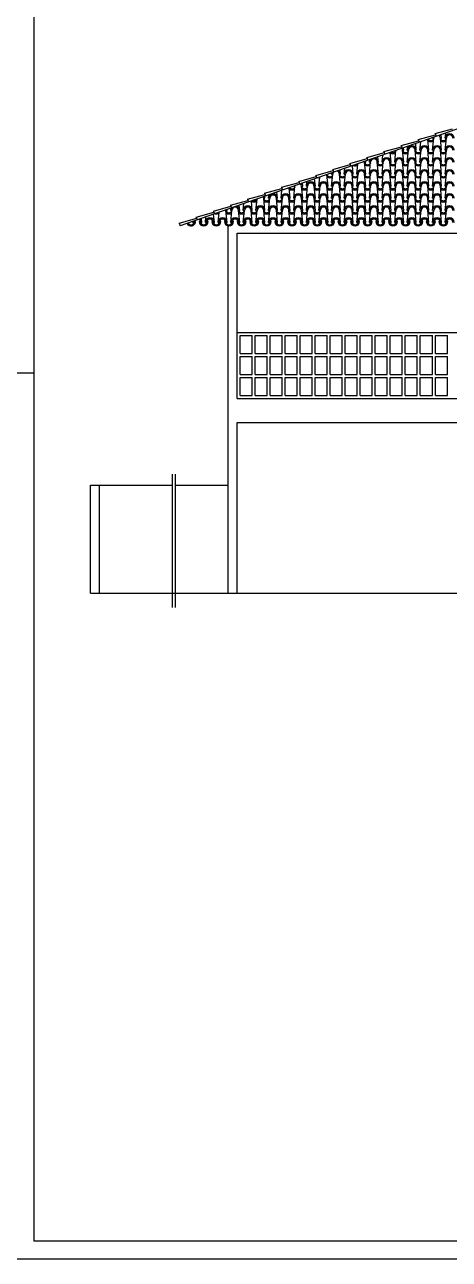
# Model space of a CAD drawing. Extents: x 3.3 to 78.4, y -0.4 to 40.7.
# Drawn here: x 37.87 to 44.94, y -0.35 to 20.19 of the extents above; entities that cross this region are included whole.
import ezdxf

# ---------------------------------------------------------------- set-up
doc = ezdxf.new("R2010")
doc.units = 0
doc.header["$MEASUREMENT"] = 0
for name, color, linetype in [('1', 1, 'CONTINUOUS'), ('2', 2, 'CONTINUOUS'), ('3', 3, 'CONTINUOUS'), ('ALVENARIA', 7, 'CONTINUOUS'), ('COTAS', 1, 'CONTINUOUS'), ('ESQUADRIAS', 2, 'CONTINUOUS')]:
    doc.layers.add(name, color=color, linetype=linetype)

msp = doc.modelspace()

# ---------------------------------------------------------------- linework, layer by layer
at = {"layer": '1'}
for p, q in [((46.9799, 19.1174), (40.4586, 16.8392)), ((44.4179, 18.2747), (44.7082, 18.3556)), ((44.7018, 18.3739), (44.9922, 18.4548)), ((44.7018, 18.3739), (44.7181, 18.3273)), ((43.8499, 18.0763), (44.1403, 18.1572)), ((43.8499, 18.0763), (43.8662, 18.0297)), ((44.1339, 18.1755), (44.4242, 18.2564)), ((44.1339, 18.1755), (44.1502, 18.1289)), ((44.4179, 18.2747), (44.4341, 18.2281)), ((43.282, 17.8779), (43.5723, 17.9588)), ((43.282, 17.8779), (43.2983, 17.8313)), ((43.566, 17.9771), (43.8563, 18.058)), ((43.566, 17.9771), (43.5822, 17.9305)), ((42.7141, 17.6795), (43.0044, 17.7604)), ((42.7141, 17.6795), (42.7303, 17.6329)), ((42.998, 17.7787), (43.2884, 17.8596)), ((42.998, 17.7787), (43.0143, 17.7321)), ((41.8622, 17.3819), (42.1525, 17.4628)), ((42.1461, 17.4811), (42.4365, 17.562)), ((42.1461, 17.4811), (42.1624, 17.4345)), ((42.4301, 17.5803), (42.7205, 17.6612)), ((42.4301, 17.5803), (42.4464, 17.5337)), ((41.2943, 17.1834), (41.5846, 17.2644)), ((41.5782, 17.2826), (41.8686, 17.3636)), ((41.5782, 17.2826), (41.5945, 17.2361)), ((41.8622, 17.3819), (41.8785, 17.3353)), ((40.7263, 16.985), (41.0167, 17.066)), ((41.0103, 17.0842), (41.3006, 17.1652)), ((41.0103, 17.0842), (41.0266, 17.0377)), ((41.2943, 17.1834), (41.3105, 17.1369)), ((40.4424, 16.8858), (40.7327, 16.9668)), ((40.4424, 16.8858), (40.4586, 16.8392)), ((40.7263, 16.985), (40.7426, 16.9385)), ((41.4549, 15.0174), (41.6549, 15.0174)), ((41.4549, 14.7174), (41.4549, 15.0174)), ((41.6549, 14.7174), (41.6549, 15.0174)), ((41.7049, 15.0174), (41.9049, 15.0174)), ((41.7049, 14.7174), (41.7049, 15.0174)), ((41.9049, 14.7174), (41.9049, 15.0174)), ((41.9549, 15.0174), (42.1549, 15.0174)), ((41.9549, 14.7174), (41.9549, 15.0174)), ((42.1549, 14.7174), (42.1549, 15.0174)), ((42.2049, 15.0174), (42.4049, 15.0174)), ((42.2049, 14.7174), (42.2049, 15.0174)), ((42.4049, 14.7174), (42.4049, 15.0174)), ((42.4549, 15.0174), (42.6549, 15.0174)), ((42.4549, 14.7174), (42.4549, 15.0174)), ((42.6549, 14.7174), (42.6549, 15.0174)), ((42.7049, 15.0174), (42.9049, 15.0174)), ((42.7049, 14.7174), (42.7049, 15.0174)), ((42.9049, 14.7174), (42.9049, 15.0174)), ((42.9549, 15.0174), (43.1549, 15.0174)), ((42.9549, 14.7174), (42.9549, 15.0174)), ((43.1549, 14.7174), (43.1549, 15.0174)), ((43.2049, 15.0174), (43.4049, 15.0174)), ((43.2049, 14.7174), (43.2049, 15.0174)), ((43.4049, 14.7174), (43.4049, 15.0174)), ((43.4549, 15.0174), (43.6549, 15.0174)), ((43.4549, 14.7174), (43.4549, 15.0174)), ((43.6549, 14.7174), (43.6549, 15.0174)), ((43.7049, 15.0174), (43.9049, 15.0174)), ((43.7049, 14.7174), (43.7049, 15.0174)), ((43.9049, 14.7174), (43.9049, 15.0174)), ((43.9549, 15.0174), (44.1549, 15.0174)), ((43.9549, 14.7174), (43.9549, 15.0174)), ((44.1549, 14.7174), (44.1549, 15.0174)), ((44.2049, 15.0174), (44.4049, 15.0174)), ((44.2049, 14.7174), (44.2049, 15.0174)), ((44.4049, 14.7174), (44.4049, 15.0174)), ((44.4549, 15.0174), (44.6549, 15.0174)), ((44.4549, 14.7174), (44.4549, 15.0174)), ((44.6549, 14.7174), (44.6549, 15.0174)), ((44.7049, 15.0174), (44.9049, 15.0174)), ((44.7049, 14.7174), (44.7049, 15.0174)), ((44.9049, 14.7174), (44.9049, 15.0174)), ((41.4549, 14.7174), (41.6549, 14.7174)), ((41.4549, 14.6674), (41.6549, 14.6674)), ((41.4549, 14.3674), (41.4549, 14.6674)), ((41.6549, 14.3674), (41.6549, 14.6674)), ((41.7049, 14.7174), (41.9049, 14.7174)), ((41.7049, 14.6674), (41.9049, 14.6674)), ((41.7049, 14.3674), (41.7049, 14.6674)), ((41.9049, 14.3674), (41.9049, 14.6674)), ((41.9549, 14.7174), (42.1549, 14.7174)), ((41.9549, 14.6674), (42.1549, 14.6674)), ((41.9549, 14.3674), (41.9549, 14.6674)), ((42.1549, 14.3674), (42.1549, 14.6674)), ((42.2049, 14.7174), (42.4049, 14.7174)), ((42.2049, 14.6674), (42.4049, 14.6674)), ((42.2049, 14.3674), (42.2049, 14.6674)), ((42.4049, 14.3674), (42.4049, 14.6674)), ((42.4549, 14.7174), (42.6549, 14.7174)), ((42.4549, 14.6674), (42.6549, 14.6674)), ((42.4549, 14.3674), (42.4549, 14.6674)), ((42.6549, 14.3674), (42.6549, 14.6674)), ((42.7049, 14.7174), (42.9049, 14.7174)), ((42.7049, 14.6674), (42.9049, 14.6674)), ((42.7049, 14.3674), (42.7049, 14.6674)), ((42.9049, 14.3674), (42.9049, 14.6674)), ((42.9549, 14.7174), (43.1549, 14.7174)), ((42.9549, 14.6674), (43.1549, 14.6674)), ((42.9549, 14.3674), (42.9549, 14.6674)), ((43.1549, 14.3674), (43.1549, 14.6674)), ((43.2049, 14.7174), (43.4049, 14.7174)), ((43.2049, 14.6674), (43.4049, 14.6674)), ((43.2049, 14.3674), (43.2049, 14.6674)), ((43.4049, 14.3674), (43.4049, 14.6674)), ((43.4549, 14.7174), (43.6549, 14.7174)), ((43.4549, 14.6674), (43.6549, 14.6674)), ((43.4549, 14.3674), (43.4549, 14.6674)), ((43.6549, 14.3674), (43.6549, 14.6674)), ((43.7049, 14.7174), (43.9049, 14.7174)), ((43.7049, 14.6674), (43.9049, 14.6674)), ((43.7049, 14.3674), (43.7049, 14.6674)), ((43.9049, 14.3674), (43.9049, 14.6674)), ((43.9549, 14.7174), (44.1549, 14.7174)), ((43.9549, 14.6674), (44.1549, 14.6674)), ((43.9549, 14.3674), (43.9549, 14.6674)), ((44.1549, 14.3674), (44.1549, 14.6674)), ((44.2049, 14.7174), (44.4049, 14.7174)), ((44.2049, 14.6674), (44.4049, 14.6674)), ((44.2049, 14.3674), (44.2049, 14.6674)), ((44.4049, 14.3674), (44.4049, 14.6674)), ((44.4549, 14.7174), (44.6549, 14.7174)), ((44.4549, 14.6674), (44.6549, 14.6674)), ((44.4549, 14.3674), (44.4549, 14.6674)), ((44.6549, 14.3674), (44.6549, 14.6674)), ((44.7049, 14.7174), (44.9049, 14.7174)), ((44.7049, 14.6674), (44.9049, 14.6674)), ((44.7049, 14.3674), (44.7049, 14.6674)), ((41.4549, 14.3674), (41.6549, 14.3674)), ((41.4549, 14.0174), (41.4549, 14.3174)), ((41.4549, 14.3174), (41.6549, 14.3174)), ((41.6549, 14.0174), (41.6549, 14.3174)), ((41.7049, 14.3674), (41.9049, 14.3674)), ((41.7049, 14.0174), (41.7049, 14.3174)), ((41.7049, 14.3174), (41.9049, 14.3174)), ((41.9049, 14.0174), (41.9049, 14.3174)), ((41.9549, 14.3674), (42.1549, 14.3674)), ((41.9549, 14.0174), (41.9549, 14.3174)), ((41.9549, 14.3174), (42.1549, 14.3174)), ((42.1549, 14.0174), (42.1549, 14.3174)), ((42.2049, 14.3674), (42.4049, 14.3674)), ((42.2049, 14.0174), (42.2049, 14.3174)), ((42.2049, 14.3174), (42.4049, 14.3174)), ((42.4049, 14.0174), (42.4049, 14.3174)), ((42.4549, 14.3674), (42.6549, 14.3674)), ((42.4549, 14.0174), (42.4549, 14.3174)), ((42.4549, 14.3174), (42.6549, 14.3174)), ((42.6549, 14.0174), (42.6549, 14.3174)), ((42.7049, 14.3674), (42.9049, 14.3674)), ((42.7049, 14.0174), (42.7049, 14.3174)), ((42.7049, 14.3174), (42.9049, 14.3174)), ((42.9049, 14.0174), (42.9049, 14.3174)), ((42.9549, 14.3674), (43.1549, 14.3674)), ((42.9549, 14.0174), (42.9549, 14.3174)), ((42.9549, 14.3174), (43.1549, 14.3174)), ((43.1549, 14.0174), (43.1549, 14.3174)), ((43.2049, 14.3674), (43.4049, 14.3674)), ((43.2049, 14.0174), (43.2049, 14.3174)), ((43.2049, 14.3174), (43.4049, 14.3174)), ((43.4049, 14.0174), (43.4049, 14.3174)), ((43.4549, 14.3674), (43.6549, 14.3674)), ((43.4549, 14.0174), (43.4549, 14.3174)), ((43.4549, 14.3174), (43.6549, 14.3174)), ((43.6549, 14.0174), (43.6549, 14.3174)), ((43.7049, 14.3674), (43.9049, 14.3674)), ((43.7049, 14.0174), (43.7049, 14.3174)), ((43.7049, 14.3174), (43.9049, 14.3174)), ((43.9049, 14.0174), (43.9049, 14.3174)), ((43.9549, 14.3674), (44.1549, 14.3674)), ((43.9549, 14.0174), (43.9549, 14.3174)), ((43.9549, 14.3174), (44.1549, 14.3174)), ((44.1549, 14.0174), (44.1549, 14.3174)), ((44.2049, 14.3674), (44.4049, 14.3674)), ((44.2049, 14.0174), (44.2049, 14.3174)), ((44.2049, 14.3174), (44.4049, 14.3174)), ((44.4049, 14.0174), (44.4049, 14.3174)), ((44.4549, 14.3674), (44.6549, 14.3674)), ((44.4549, 14.0174), (44.4549, 14.3174)), ((44.4549, 14.3174), (44.6549, 14.3174)), ((44.6549, 14.0174), (44.6549, 14.3174)), ((44.7049, 14.3674), (44.9049, 14.3674)), ((44.7049, 14.0174), (44.7049, 14.3174)), ((44.7049, 14.3174), (44.9049, 14.3174)), ((41.4549, 14.0174), (41.6549, 14.0174)), ((41.7049, 14.0174), (41.9049, 14.0174)), ((41.9549, 14.0174), (42.1549, 14.0174)), ((42.2049, 14.0174), (42.4049, 14.0174)), ((42.4549, 14.0174), (42.6549, 14.0174)), ((42.7049, 14.0174), (42.9049, 14.0174)), ((42.9549, 14.0174), (43.1549, 14.0174)), ((43.2049, 14.0174), (43.4049, 14.0174)), ((43.4549, 14.0174), (43.6549, 14.0174)), ((43.7049, 14.0174), (43.9049, 14.0174)), ((43.9549, 14.0174), (44.1549, 14.0174)), ((44.2049, 14.0174), (44.4049, 14.0174)), ((44.4549, 14.0174), (44.6549, 14.0174)), ((44.7049, 14.0174), (44.9049, 14.0174)), ((40.3238, 12.7089), (40.3238, 10.4918)), ((40.3738, 12.7089), (40.3738, 10.4918)), ((39.1134, 12.5274), (40.3238, 12.5274)), ((40.3738, 12.5274), (41.2549, 12.5274))]:
    msp.add_line(p, q, dxfattribs=at)
at = {"layer": '2', "linetype": 'Continuous'}
for p, q in [((44.5984, 18.098), (44.5803, 18.2791)), ((44.6584, 18.298), (44.6593, 18.3067)), ((44.6584, 18.298), (44.6784, 18.298)), ((44.6584, 18.098), (44.6784, 18.298)), ((44.7884, 18.298), (44.8084, 18.298)), ((44.8084, 18.098), (44.7884, 18.298)), ((44.8084, 18.298), (44.8026, 18.3568)), ((44.8684, 18.298), (44.8769, 18.3827)), ((44.8684, 18.298), (44.8884, 18.298)), ((44.8684, 18.098), (44.8884, 18.298)), ((44.0284, 17.898), (44.0479, 18.0932)), ((44.1584, 18.098), (44.1784, 18.098)), ((44.1784, 17.898), (44.1584, 18.098)), ((44.1784, 18.098), (44.1745, 18.1374)), ((44.2384, 18.098), (44.2448, 18.1619)), ((44.2384, 18.098), (44.2584, 18.098)), ((44.2384, 17.898), (44.2584, 18.098)), ((44.3684, 18.098), (44.3884, 18.098)), ((44.3884, 17.898), (44.3684, 18.098)), ((44.3884, 18.098), (44.3774, 18.2083)), ((44.4484, 18.098), (44.4624, 18.238)), ((44.4484, 18.098), (44.4684, 18.098)), ((44.4484, 17.898), (44.4684, 18.098)), ((44.5784, 18.098), (44.5984, 18.098)), ((44.5984, 17.898), (44.5784, 18.098)), ((44.6584, 18.098), (44.6784, 18.098)), ((44.6584, 17.898), (44.6784, 18.098)), ((44.7884, 18.098), (44.8084, 18.098)), ((44.8084, 17.898), (44.7884, 18.098)), ((44.8684, 18.098), (44.8884, 18.098)), ((44.8684, 17.898), (44.8884, 18.098)), ((43.3984, 17.698), (43.4159, 17.8723)), ((43.5484, 17.698), (43.5284, 17.898)), ((43.5284, 17.898), (43.5484, 17.898)), ((43.5484, 17.898), (43.5464, 17.918)), ((43.6084, 17.898), (43.6127, 17.9411)), ((43.6084, 17.698), (43.6284, 17.898)), ((43.6084, 17.898), (43.6284, 17.898)), ((43.7584, 17.698), (43.7384, 17.898)), ((43.7384, 17.898), (43.7584, 17.898)), ((43.7584, 17.898), (43.7493, 17.9888)), ((43.8184, 17.898), (43.8303, 18.0171)), ((43.8184, 17.698), (43.8384, 17.898)), ((43.8184, 17.898), (43.8384, 17.898)), ((43.9684, 17.698), (43.9484, 17.898)), ((43.9484, 17.898), (43.9684, 17.898)), ((43.9684, 17.898), (43.9523, 18.0597)), ((44.0284, 17.698), (44.0484, 17.898)), ((44.0284, 17.898), (44.0484, 17.898)), ((44.1784, 17.698), (44.1584, 17.898)), ((44.1584, 17.898), (44.1784, 17.898)), ((44.2384, 17.698), (44.2584, 17.898)), ((44.2384, 17.898), (44.2584, 17.898)), ((44.3884, 17.698), (44.3684, 17.898)), ((44.3684, 17.898), (44.3884, 17.898)), ((44.4484, 17.698), (44.4684, 17.898)), ((44.4484, 17.898), (44.4684, 17.898)), ((44.5984, 17.698), (44.5784, 17.898)), ((44.5784, 17.898), (44.5984, 17.898)), ((44.6584, 17.698), (44.6784, 17.898)), ((44.6584, 17.898), (44.6784, 17.898)), ((44.8084, 17.698), (44.7884, 17.898)), ((44.7884, 17.898), (44.8084, 17.898)), ((44.8684, 17.698), (44.8884, 17.898)), ((44.8684, 17.898), (44.8884, 17.898)), ((42.9184, 17.498), (42.8991, 17.6918)), ((42.9784, 17.698), (42.9807, 17.7203)), ((42.9784, 17.498), (42.9984, 17.698)), ((42.9784, 17.698), (42.9984, 17.698)), ((43.1284, 17.498), (43.1084, 17.698)), ((43.1084, 17.698), (43.1284, 17.698)), ((43.1284, 17.698), (43.1213, 17.7694)), ((43.1884, 17.698), (43.1983, 17.7963)), ((43.1884, 17.498), (43.2084, 17.698)), ((43.1884, 17.698), (43.2084, 17.698)), ((43.3384, 17.498), (43.3184, 17.698)), ((43.3184, 17.698), (43.3384, 17.698)), ((43.3384, 17.698), (43.3242, 17.8403)), ((43.3984, 17.498), (43.4184, 17.698)), ((43.3984, 17.698), (43.4184, 17.698)), ((43.5484, 17.498), (43.5284, 17.698)), ((43.5284, 17.698), (43.5484, 17.698)), ((43.6084, 17.498), (43.6284, 17.698)), ((43.6084, 17.698), (43.6284, 17.698)), ((43.7584, 17.498), (43.7384, 17.698)), ((43.7384, 17.698), (43.7584, 17.698)), ((43.8184, 17.498), (43.8384, 17.698)), ((43.8184, 17.698), (43.8384, 17.698)), ((43.9684, 17.498), (43.9484, 17.698)), ((43.9484, 17.698), (43.9684, 17.698)), ((44.0284, 17.498), (44.0484, 17.698)), ((44.0284, 17.698), (44.0484, 17.698)), ((44.1784, 17.498), (44.1584, 17.698)), ((44.1584, 17.698), (44.1784, 17.698)), ((44.2384, 17.498), (44.2584, 17.698)), ((44.2384, 17.698), (44.2584, 17.698)), ((44.3884, 17.498), (44.3684, 17.698)), ((44.3684, 17.698), (44.3884, 17.698)), ((44.4484, 17.498), (44.4684, 17.698)), ((44.4484, 17.698), (44.4684, 17.698)), ((44.5984, 17.498), (44.5784, 17.698)), ((44.5784, 17.698), (44.5984, 17.698)), ((44.6584, 17.498), (44.6784, 17.698)), ((44.6584, 17.698), (44.6784, 17.698)), ((44.8084, 17.498), (44.7884, 17.698)), ((44.7884, 17.698), (44.8084, 17.698)), ((44.8684, 17.498), (44.8884, 17.698)), ((44.8684, 17.698), (44.8884, 17.698)), ((42.2884, 17.298), (42.271, 17.4724)), ((42.3484, 17.498), (42.3486, 17.4995)), ((42.3484, 17.498), (42.3684, 17.498)), ((42.3484, 17.298), (42.3684, 17.498)), ((42.4784, 17.498), (42.4984, 17.498)), ((42.4984, 17.298), (42.4784, 17.498)), ((42.4984, 17.498), (42.4932, 17.55)), ((42.5584, 17.498), (42.5662, 17.5755)), ((42.5584, 17.498), (42.5784, 17.498)), ((42.5584, 17.298), (42.5784, 17.498)), ((42.6884, 17.498), (42.7084, 17.498)), ((42.7084, 17.298), (42.6884, 17.498)), ((42.7084, 17.498), (42.6961, 17.6209)), ((42.7684, 17.498), (42.7838, 17.6515)), ((42.7684, 17.498), (42.7884, 17.498)), ((42.7684, 17.298), (42.7884, 17.498)), ((42.8984, 17.498), (42.9184, 17.498)), ((42.9184, 17.298), (42.8984, 17.498)), ((42.9784, 17.298), (42.9984, 17.498)), ((42.9784, 17.498), (42.9984, 17.498)), ((43.1284, 17.298), (43.1084, 17.498)), ((43.1084, 17.498), (43.1284, 17.498)), ((43.1884, 17.298), (43.2084, 17.498)), ((43.1884, 17.498), (43.2084, 17.498)), ((43.3384, 17.298), (43.3184, 17.498)), ((43.3184, 17.498), (43.3384, 17.498)), ((43.3984, 17.298), (43.4184, 17.498)), ((43.3984, 17.498), (43.4184, 17.498)), ((43.5484, 17.298), (43.5284, 17.498)), ((43.5284, 17.498), (43.5484, 17.498)), ((43.6084, 17.298), (43.6284, 17.498)), ((43.6084, 17.498), (43.6284, 17.498)), ((43.7584, 17.298), (43.7384, 17.498)), ((43.7384, 17.498), (43.7584, 17.498)), ((43.8184, 17.298), (43.8384, 17.498)), ((43.8184, 17.498), (43.8384, 17.498)), ((43.9684, 17.298), (43.9484, 17.498)), ((43.9484, 17.498), (43.9684, 17.498)), ((44.0284, 17.298), (44.0484, 17.498)), ((44.0284, 17.498), (44.0484, 17.498)), ((44.1784, 17.298), (44.1584, 17.498)), ((44.1584, 17.498), (44.1784, 17.498)), ((44.2384, 17.298), (44.2584, 17.498)), ((44.2384, 17.498), (44.2584, 17.498)), ((44.3884, 17.298), (44.3684, 17.498)), ((44.3684, 17.498), (44.3884, 17.498)), ((44.4484, 17.298), (44.4684, 17.498)), ((44.4484, 17.498), (44.4684, 17.498)), ((44.5984, 17.298), (44.5784, 17.498)), ((44.5784, 17.498), (44.5984, 17.498)), ((44.6584, 17.298), (44.6784, 17.498)), ((44.6584, 17.498), (44.6784, 17.498)), ((44.8084, 17.298), (44.7884, 17.498)), ((44.7884, 17.498), (44.8084, 17.498)), ((44.8684, 17.298), (44.8884, 17.498)), ((44.8684, 17.498), (44.8884, 17.498)), ((41.6584, 17.098), (41.6429, 17.253)), ((41.7184, 17.098), (41.7372, 17.2859)), ((41.8684, 17.098), (41.8484, 17.298)), ((41.8484, 17.298), (41.8684, 17.298)), ((41.8684, 17.298), (41.8652, 17.3306)), ((41.9284, 17.298), (41.9341, 17.3547)), ((41.9284, 17.098), (41.9484, 17.298)), ((41.9284, 17.298), (41.9484, 17.298)), ((42.0784, 17.098), (42.0584, 17.298)), ((42.0584, 17.298), (42.0784, 17.298)), ((42.0784, 17.298), (42.0681, 17.4015)), ((42.1384, 17.298), (42.1517, 17.4307)), ((42.1384, 17.098), (42.1584, 17.298)), ((42.1384, 17.298), (42.1584, 17.298)), ((42.2884, 17.098), (42.2684, 17.298)), ((42.2684, 17.298), (42.2884, 17.298)), ((42.3484, 17.098), (42.3684, 17.298)), ((42.3484, 17.298), (42.3684, 17.298)), ((42.4984, 17.098), (42.4784, 17.298)), ((42.4784, 17.298), (42.4984, 17.298)), ((42.5584, 17.098), (42.5784, 17.298)), ((42.5584, 17.298), (42.5784, 17.298)), ((42.7084, 17.098), (42.6884, 17.298)), ((42.6884, 17.298), (42.7084, 17.298)), ((42.7684, 17.098), (42.7884, 17.298)), ((42.7684, 17.298), (42.7884, 17.298)), ((42.9184, 17.098), (42.8984, 17.298)), ((42.8984, 17.298), (42.9184, 17.298)), ((42.9784, 17.298), (42.9984, 17.298)), ((42.9784, 17.098), (42.9984, 17.298)), ((43.1084, 17.298), (43.1284, 17.298)), ((43.1284, 17.098), (43.1084, 17.298)), ((43.1884, 17.298), (43.2084, 17.298)), ((43.1884, 17.098), (43.2084, 17.298)), ((43.3184, 17.298), (43.3384, 17.298)), ((43.3384, 17.098), (43.3184, 17.298)), ((43.3984, 17.298), (43.4184, 17.298)), ((43.3984, 17.098), (43.4184, 17.298)), ((43.5284, 17.298), (43.5484, 17.298)), ((43.5484, 17.098), (43.5284, 17.298)), ((43.6084, 17.298), (43.6284, 17.298)), ((43.6084, 17.098), (43.6284, 17.298)), ((43.7384, 17.298), (43.7584, 17.298)), ((43.7584, 17.098), (43.7384, 17.298)), ((43.8184, 17.298), (43.8384, 17.298)), ((43.8184, 17.098), (43.8384, 17.298)), ((43.9484, 17.298), (43.9684, 17.298)), ((43.9684, 17.098), (43.9484, 17.298)), ((44.0284, 17.298), (44.0484, 17.298)), ((44.0284, 17.098), (44.0484, 17.298)), ((44.1584, 17.298), (44.1784, 17.298)), ((44.1784, 17.098), (44.1584, 17.298)), ((44.2384, 17.298), (44.2584, 17.298)), ((44.2384, 17.098), (44.2584, 17.298)), ((44.3684, 17.298), (44.3884, 17.298)), ((44.3884, 17.098), (44.3684, 17.298)), ((44.4484, 17.298), (44.4684, 17.298)), ((44.4484, 17.098), (44.4684, 17.298)), ((44.5784, 17.298), (44.5984, 17.298)), ((44.5984, 17.098), (44.5784, 17.298)), ((44.6584, 17.298), (44.6784, 17.298)), ((44.6584, 17.098), (44.6784, 17.298)), ((44.7884, 17.298), (44.8084, 17.298)), ((44.8084, 17.098), (44.7884, 17.298)), ((44.8684, 17.298), (44.8884, 17.298)), ((44.8684, 17.098), (44.8884, 17.298)), ((41.0884, 16.898), (41.1051, 17.0651)), ((41.2384, 16.898), (41.2184, 17.098)), ((41.2184, 17.098), (41.2384, 17.098)), ((41.2384, 17.098), (41.2371, 17.1112)), ((41.2984, 17.098), (41.302, 17.1339)), ((41.2984, 16.898), (41.3184, 17.098)), ((41.2984, 17.098), (41.3184, 17.098)), ((41.4484, 16.898), (41.4284, 17.098)), ((41.4284, 17.098), (41.4484, 17.098)), ((41.4484, 17.098), (41.44, 17.1821)), ((41.5084, 17.098), (41.5196, 17.2099)), ((41.5084, 16.898), (41.5284, 17.098)), ((41.5084, 17.098), (41.5284, 17.098)), ((41.6584, 16.898), (41.6384, 17.098)), ((41.6384, 17.098), (41.6584, 17.098)), ((41.7184, 16.898), (41.7384, 17.098)), ((41.7184, 17.098), (41.7384, 17.098)), ((41.8684, 16.898), (41.8484, 17.098)), ((41.8484, 17.098), (41.8684, 17.098)), ((41.9284, 16.898), (41.9484, 17.098)), ((41.9284, 17.098), (41.9484, 17.098)), ((42.0784, 16.898), (42.0584, 17.098)), ((42.0584, 17.098), (42.0784, 17.098)), ((42.1384, 16.898), (42.1584, 17.098)), ((42.1384, 17.098), (42.1584, 17.098)), ((42.2884, 16.898), (42.2684, 17.098)), ((42.2684, 17.098), (42.2884, 17.098)), ((42.3484, 16.898), (42.3684, 17.098)), ((42.3484, 17.098), (42.3684, 17.098)), ((42.4984, 16.898), (42.4784, 17.098)), ((42.4784, 17.098), (42.4984, 17.098)), ((42.5584, 16.898), (42.5784, 17.098)), ((42.5584, 17.098), (42.5784, 17.098)), ((42.7084, 16.898), (42.6884, 17.098)), ((42.6884, 17.098), (42.7084, 17.098)), ((42.7684, 16.898), (42.7884, 17.098)), ((42.7684, 17.098), (42.7884, 17.098)), ((42.9184, 16.898), (42.8984, 17.098)), ((42.8984, 17.098), (42.9184, 17.098)), ((42.9784, 17.098), (42.9984, 17.098)), ((42.9784, 16.898), (42.9984, 17.098)), ((43.1084, 17.098), (43.1284, 17.098)), ((43.1284, 16.898), (43.1084, 17.098)), ((43.1884, 17.098), (43.2084, 17.098)), ((43.1884, 16.898), (43.2084, 17.098)), ((43.3184, 17.098), (43.3384, 17.098)), ((43.3384, 16.898), (43.3184, 17.098)), ((43.3984, 17.098), (43.4184, 17.098)), ((43.3984, 16.898), (43.4184, 17.098)), ((43.5284, 17.098), (43.5484, 17.098)), ((43.5484, 16.898), (43.5284, 17.098)), ((43.6084, 17.098), (43.6284, 17.098)), ((43.6084, 16.898), (43.6284, 17.098)), ((43.7384, 17.098), (43.7584, 17.098)), ((43.7584, 16.898), (43.7384, 17.098)), ((43.8184, 17.098), (43.8384, 17.098)), ((43.8184, 16.898), (43.8384, 17.098)), ((43.9484, 17.098), (43.9684, 17.098)), ((43.9684, 16.898), (43.9484, 17.098)), ((44.0284, 17.098), (44.0484, 17.098)), ((44.0284, 16.898), (44.0484, 17.098)), ((44.1584, 17.098), (44.1784, 17.098)), ((44.1784, 16.898), (44.1584, 17.098)), ((44.2384, 17.098), (44.2584, 17.098)), ((44.2384, 16.898), (44.2584, 17.098)), ((44.3684, 17.098), (44.3884, 17.098)), ((44.3884, 16.898), (44.3684, 17.098)), ((44.4484, 17.098), (44.4684, 17.098)), ((44.4484, 16.898), (44.4684, 17.098)), ((44.5784, 17.098), (44.5984, 17.098)), ((44.5984, 16.898), (44.5784, 17.098)), ((44.6584, 17.098), (44.6784, 17.098)), ((44.6584, 16.898), (44.6784, 17.098)), ((44.7884, 17.098), (44.8084, 17.098)), ((44.8084, 16.898), (44.7884, 17.098)), ((44.8684, 17.098), (44.8884, 17.098)), ((44.8684, 16.898), (44.8884, 17.098)), ((40.6684, 16.898), (40.6699, 16.9131)), ((40.8184, 16.898), (40.812, 16.9627)), ((40.8784, 16.898), (40.8875, 16.9891)), ((41.0284, 16.898), (41.0149, 17.0336))]:
    msp.add_line(p, q, dxfattribs=at)
for centre, radius, start, end in [((44.6297, 18.3129), 0.055, 215.75718, 336.4825), ((44.7334, 18.298), 0.075, 173.41688, 180), ((44.7334, 18.298), 0.055, 162.79043, 180), ((44.7334, 18.298), 0.055, 0, 55.72278), ((44.7334, 18.298), 0.075, 0, 45.09633), ((44.8397, 18.3129), 0.055, 202.95713, 336.4825), ((44.9434, 18.298), 0.075, 0, 180), ((44.9434, 18.298), 0.055, 0, 180), ((43.9997, 18.1129), 0.055, 238.21938, 336.4825), ((44.1034, 18.098), 0.055, 0, 33.70795), ((44.2097, 18.1129), 0.055, 202.95713, 336.4825), ((44.1034, 18.098), 0.075, 0, 29.80168), ((44.3134, 18.098), 0.075, 0, 180), ((44.3134, 18.098), 0.055, 0, 180), ((44.4197, 18.1129), 0.055, 202.95713, 336.4825), ((44.5234, 18.098), 0.075, 0, 180), ((44.5234, 18.098), 0.055, 0, 180), ((44.6297, 18.1129), 0.055, 202.95713, 336.4825), ((44.6297, 18.3129), 0.075, 231.25461, 308.57227), ((44.7334, 18.098), 0.075, 0, 180), ((44.7334, 18.098), 0.055, 0, 180), ((44.8397, 18.1129), 0.055, 202.95713, 336.4825), ((44.8397, 18.3129), 0.075, 231.25461, 308.57227), ((44.9434, 18.098), 0.075, 0, 180), ((44.9434, 18.098), 0.055, 0, 180), ((43.4734, 17.898), 0.055, 0, 13.79189), ((43.5797, 17.9129), 0.055, 202.95713, 336.4825), ((43.4734, 17.898), 0.075, 0, 15.25196), ((43.6834, 17.898), 0.075, 140.65106, 180), ((43.6834, 17.898), 0.055, 0, 180), ((43.6834, 17.898), 0.075, 0, 77.86216), ((43.7897, 17.9129), 0.055, 202.95713, 336.4825), ((43.8934, 17.898), 0.075, 0, 180), ((43.8934, 17.898), 0.055, 0, 180), ((43.9997, 17.9129), 0.055, 202.95713, 336.4825), ((43.9997, 18.1129), 0.075, 231.25461, 308.57227), ((44.1034, 17.898), 0.075, 0, 180), ((44.1034, 17.898), 0.055, 0, 180), ((44.2097, 17.9129), 0.055, 202.95713, 336.4825), ((44.2097, 18.1129), 0.075, 231.25461, 308.57227), ((44.3134, 17.898), 0.075, 0, 180), ((44.3134, 17.898), 0.055, 0, 180), ((44.4197, 17.9129), 0.055, 202.95713, 336.4825), ((44.4197, 18.1129), 0.075, 231.25461, 308.57227), ((44.5234, 17.898), 0.075, 0, 180), ((44.5234, 17.898), 0.055, 0, 180), ((44.6297, 17.9129), 0.055, 202.95713, 336.4825), ((44.6297, 18.1129), 0.075, 231.25461, 308.57227), ((44.7334, 17.898), 0.075, 0, 180), ((44.7334, 17.898), 0.055, 0, 180), ((44.8397, 17.9129), 0.055, 202.95713, 336.4825), ((44.8397, 18.1129), 0.075, 231.25461, 308.57227), ((44.9434, 17.898), 0.075, 0, 180), ((44.9434, 17.898), 0.055, 0, 180), ((42.9497, 17.7129), 0.055, 202.95713, 336.4825), ((43.0534, 17.698), 0.075, 162.33262, 180), ((43.0534, 17.698), 0.055, 144.25068, 180), ((43.0534, 17.698), 0.055, 0, 74.26253), ((43.0534, 17.698), 0.075, 0, 56.18059), ((43.1597, 17.7129), 0.055, 202.95713, 336.4825), ((43.2634, 17.698), 0.075, 0, 180), ((43.2634, 17.698), 0.055, 0, 180), ((43.3697, 17.7129), 0.055, 202.95713, 336.4825), ((43.3697, 17.9129), 0.075, 244.81607, 308.57227), ((43.3697, 17.9129), 0.055, 276.06334, 302.44987), ((43.4734, 17.698), 0.075, 0, 180), ((43.4734, 17.698), 0.055, 0, 180), ((43.5797, 17.7129), 0.055, 202.95713, 336.4825), ((43.5797, 17.9129), 0.075, 231.25461, 308.57227), ((43.6834, 17.698), 0.075, 0, 180), ((43.6834, 17.698), 0.055, 0, 180), ((43.7897, 17.7129), 0.055, 202.95713, 336.4825), ((43.7897, 17.9129), 0.075, 231.25461, 308.57227), ((43.8934, 17.698), 0.075, 0, 180), ((43.8934, 17.698), 0.055, 0, 180), ((43.9997, 17.7129), 0.055, 202.95713, 336.4825), ((43.9997, 17.9129), 0.075, 231.25461, 308.57227), ((44.1034, 17.698), 0.075, 0, 180), ((44.1034, 17.698), 0.055, 0, 180), ((44.2097, 17.7129), 0.055, 202.95713, 336.4825), ((44.2097, 17.9129), 0.075, 231.25461, 308.57227), ((44.3134, 17.698), 0.075, 0, 180), ((44.3134, 17.698), 0.055, 0, 180), ((44.4197, 17.7129), 0.055, 202.95713, 336.4825), ((44.4197, 17.9129), 0.075, 231.25461, 308.57227), ((44.5234, 17.698), 0.075, 0, 180), ((44.5234, 17.698), 0.055, 0, 180), ((44.6297, 17.7129), 0.055, 202.95713, 336.4825), ((44.6297, 17.9129), 0.075, 231.25461, 308.57227), ((44.7334, 17.698), 0.075, 0, 180), ((44.7334, 17.698), 0.055, 0, 180), ((44.8397, 17.7129), 0.055, 202.95713, 336.4825), ((44.8397, 17.9129), 0.075, 231.25461, 308.57227), ((44.9434, 17.698), 0.075, 0, 180), ((44.9434, 17.698), 0.055, 0, 180), ((42.3197, 17.5129), 0.055, 223.08208, 336.4825), ((42.4234, 17.498), 0.075, 178.89715, 180), ((42.4234, 17.498), 0.055, 170.93495, 180), ((42.4234, 17.498), 0.055, 0, 47.57826), ((42.5297, 17.5129), 0.055, 202.95713, 336.4825), ((42.4234, 17.498), 0.075, 0, 39.61606), ((42.6334, 17.498), 0.075, 0, 180), ((42.6334, 17.498), 0.055, 0, 180), ((42.7397, 17.5129), 0.055, 202.95713, 336.4825), ((42.7397, 17.7129), 0.075, 274.4567, 308.57227), ((42.8434, 17.498), 0.075, 0, 180), ((42.8434, 17.498), 0.055, 0, 180), ((42.9497, 17.5129), 0.055, 202.95713, 336.4825), ((42.9497, 17.7129), 0.075, 231.25461, 308.57227), ((43.0534, 17.498), 0.075, 0, 180), ((43.0534, 17.498), 0.055, 0, 180), ((43.1597, 17.5129), 0.055, 202.95713, 336.4825), ((43.1597, 17.7129), 0.075, 231.25461, 308.57227), ((43.2634, 17.498), 0.075, 0, 180), ((43.2634, 17.498), 0.055, 0, 180), ((43.3697, 17.5129), 0.055, 202.95713, 336.4825), ((43.3697, 17.7129), 0.075, 231.25461, 308.57227), ((43.4734, 17.498), 0.075, 0, 180), ((43.4734, 17.498), 0.055, 0, 180), ((43.5797, 17.5129), 0.055, 202.95713, 336.4825), ((43.5797, 17.7129), 0.075, 231.25461, 308.57227), ((43.6834, 17.498), 0.075, 0, 180), ((43.6834, 17.498), 0.055, 0, 180), ((43.7897, 17.5129), 0.055, 202.95713, 336.4825), ((43.7897, 17.7129), 0.075, 231.25461, 308.57227), ((43.8934, 17.498), 0.075, 0, 180), ((43.8934, 17.498), 0.055, 0, 180), ((43.9997, 17.5129), 0.055, 202.95713, 336.4825), ((43.9997, 17.7129), 0.075, 231.25461, 308.57227), ((44.1034, 17.498), 0.075, 0, 180), ((44.1034, 17.498), 0.055, 0, 180), ((44.2097, 17.5129), 0.055, 202.95713, 336.4825), ((44.2097, 17.7129), 0.075, 231.25461, 308.57227), ((44.3134, 17.498), 0.075, 0, 180), ((44.3134, 17.498), 0.055, 0, 180), ((44.4197, 17.5129), 0.055, 202.95713, 336.4825), ((44.4197, 17.7129), 0.075, 231.25461, 308.57227), ((44.5234, 17.498), 0.075, 0, 180), ((44.5234, 17.498), 0.055, 0, 180), ((44.6297, 17.5129), 0.055, 202.95713, 336.4825), ((44.6297, 17.7129), 0.075, 231.25461, 308.57227), ((44.7334, 17.498), 0.075, 0, 180), ((44.7334, 17.498), 0.055, 0, 180), ((44.8397, 17.5129), 0.055, 202.95713, 336.4825), ((44.8397, 17.7129), 0.075, 231.25461, 308.57227), ((44.9434, 17.498), 0.075, 0, 180), ((44.9434, 17.498), 0.055, 0, 180), ((41.6897, 17.3129), 0.075, 231.25461, 308.57227), ((41.6897, 17.3129), 0.055, 247.73817, 330.77504), ((41.7934, 17.298), 0.055, 0, 26.70485), ((41.8997, 17.3129), 0.055, 202.95713, 336.4825), ((41.8997, 17.3129), 0.075, 231.25461, 308.57227), ((41.7934, 17.298), 0.075, 0, 24.71152), ((42.0034, 17.298), 0.075, 0, 180), ((42.0034, 17.298), 0.055, 0, 180), ((42.1097, 17.3129), 0.055, 202.95713, 336.4825), ((42.1097, 17.3129), 0.075, 231.25461, 308.57227), ((42.2134, 17.298), 0.075, 0, 180), ((42.2134, 17.298), 0.055, 0, 180), ((42.3197, 17.3129), 0.055, 202.95713, 336.4825), ((42.3197, 17.5129), 0.075, 231.25461, 308.57227), ((42.3197, 17.3129), 0.075, 231.25461, 308.57227), ((42.4234, 17.298), 0.075, 0, 180), ((42.4234, 17.298), 0.055, 0, 180), ((42.5297, 17.3129), 0.055, 202.95713, 336.4825), ((42.5297, 17.5129), 0.075, 231.25461, 308.57227), ((42.5297, 17.3129), 0.075, 231.25461, 308.57227), ((42.6334, 17.298), 0.075, 0, 180), ((42.6334, 17.298), 0.055, 0, 180), ((42.7397, 17.3129), 0.055, 202.95713, 336.4825), ((42.7397, 17.5129), 0.075, 231.25461, 308.57227), ((42.7397, 17.3129), 0.075, 231.25461, 308.57227), ((42.8434, 17.298), 0.075, 0, 180), ((42.8434, 17.298), 0.055, 0, 180), ((42.9497, 17.3129), 0.055, 202.95713, 336.4825), ((42.9497, 17.5129), 0.075, 231.25461, 308.57227), ((42.9497, 17.3129), 0.075, 231.25461, 308.57227), ((43.0534, 17.298), 0.075, 0, 180), ((43.0534, 17.298), 0.055, 0, 180), ((43.1597, 17.3129), 0.055, 202.95713, 336.4825), ((43.1597, 17.5129), 0.075, 231.25461, 308.57227), ((43.1597, 17.3129), 0.075, 231.25461, 308.57227), ((43.2634, 17.298), 0.075, 0, 180), ((43.2634, 17.298), 0.055, 0, 180), ((43.3697, 17.3129), 0.055, 202.95713, 336.4825), ((43.3697, 17.5129), 0.075, 231.25461, 308.57227), ((43.3697, 17.3129), 0.075, 231.25461, 308.57227), ((43.4734, 17.298), 0.075, 0, 180), ((43.4734, 17.298), 0.055, 0, 180), ((43.5797, 17.3129), 0.055, 202.95713, 336.4825), ((43.5797, 17.5129), 0.075, 231.25461, 308.57227), ((43.5797, 17.3129), 0.075, 231.25461, 308.57227), ((43.6834, 17.298), 0.075, 0, 180), ((43.6834, 17.298), 0.055, 0, 180), ((43.7897, 17.3129), 0.055, 202.95713, 336.4825), ((43.7897, 17.5129), 0.075, 231.25461, 308.57227), ((43.7897, 17.3129), 0.075, 231.25461, 308.57227), ((43.8934, 17.298), 0.075, 0, 180), ((43.8934, 17.298), 0.055, 0, 180), ((43.9997, 17.3129), 0.055, 202.95713, 336.4825), ((43.9997, 17.5129), 0.075, 231.25461, 308.57227), ((43.9997, 17.3129), 0.075, 231.25461, 308.57227), ((44.1034, 17.298), 0.075, 0, 180), ((44.1034, 17.298), 0.055, 0, 180), ((44.2097, 17.3129), 0.055, 202.95713, 336.4825), ((44.2097, 17.5129), 0.075, 231.25461, 308.57227), ((44.2097, 17.3129), 0.075, 231.25461, 308.57227), ((44.3134, 17.298), 0.075, 0, 180), ((44.3134, 17.298), 0.055, 0, 180), ((44.4197, 17.3129), 0.055, 202.95713, 336.4825), ((44.4197, 17.5129), 0.075, 231.25461, 308.57227), ((44.4197, 17.3129), 0.075, 231.25461, 308.57227), ((44.5234, 17.298), 0.075, 0, 180), ((44.5234, 17.298), 0.055, 0, 180), ((44.6297, 17.3129), 0.055, 202.95713, 336.4825), ((44.6297, 17.5129), 0.075, 231.25461, 308.57227), ((44.6297, 17.3129), 0.075, 231.25461, 308.57227), ((44.7334, 17.298), 0.075, 0, 180), ((44.7334, 17.298), 0.055, 0, 180), ((44.8397, 17.3129), 0.055, 202.95713, 336.4825), ((44.8397, 17.5129), 0.075, 231.25461, 308.57227), ((44.8397, 17.3129), 0.075, 231.25461, 308.57227), ((44.9434, 17.298), 0.075, 0, 180), ((44.9434, 17.298), 0.055, 0, 180), ((41.0597, 17.1129), 0.075, 252.57084, 308.57227), ((41.1634, 17.098), 0.055, 0, 6.83171), ((41.2697, 17.1129), 0.055, 202.95713, 336.4825), ((41.2697, 17.1129), 0.075, 231.25461, 308.57227), ((41.1634, 17.098), 0.075, 0, 10.17832), ((41.3734, 17.098), 0.075, 149.29133, 180), ((41.3734, 17.098), 0.055, 0, 180), ((41.3734, 17.098), 0.075, 0, 69.22188), ((41.4797, 17.1129), 0.055, 202.95713, 336.4825), ((41.4797, 17.1129), 0.075, 231.25461, 308.57227), ((41.5834, 17.098), 0.075, 0, 180), ((41.5834, 17.098), 0.055, 0, 180), ((41.6897, 17.1129), 0.055, 202.95713, 336.4825), ((41.6897, 17.1129), 0.075, 231.25461, 308.57227), ((41.7934, 17.098), 0.075, 0, 180), ((41.7934, 17.098), 0.055, 0, 180), ((41.8997, 17.1129), 0.055, 202.95713, 336.4825), ((41.8997, 17.1129), 0.075, 231.25461, 308.57227), ((42.0034, 17.098), 0.075, 0, 180), ((42.0034, 17.098), 0.055, 0, 180), ((42.1097, 17.1129), 0.055, 202.95713, 336.4825), ((42.1097, 17.1129), 0.075, 231.25461, 308.57227), ((42.2134, 17.098), 0.075, 0, 180), ((42.2134, 17.098), 0.055, 0, 180), ((42.3197, 17.1129), 0.055, 202.95713, 336.4825), ((42.3197, 17.1129), 0.075, 231.25461, 308.57227), ((42.4234, 17.098), 0.075, 0, 180), ((42.4234, 17.098), 0.055, 0, 180), ((42.5297, 17.1129), 0.055, 202.95713, 336.4825), ((42.5297, 17.1129), 0.075, 231.25461, 308.57227), ((42.6334, 17.098), 0.075, 0, 180), ((42.6334, 17.098), 0.055, 0, 180), ((42.7397, 17.1129), 0.055, 202.95713, 336.4825), ((42.7397, 17.1129), 0.075, 231.25461, 308.57227), ((42.8434, 17.098), 0.075, 0, 180), ((42.8434, 17.098), 0.055, 0, 180), ((42.9497, 17.1129), 0.055, 202.95713, 336.4825), ((42.9497, 17.1129), 0.075, 231.25461, 308.57227), ((43.0534, 17.098), 0.075, 0, 180), ((43.0534, 17.098), 0.055, 0, 180), ((43.1597, 17.1129), 0.055, 202.95713, 336.4825), ((43.1597, 17.1129), 0.075, 231.25461, 308.57227), ((43.2634, 17.098), 0.075, 0, 180), ((43.2634, 17.098), 0.055, 0, 180), ((43.3697, 17.1129), 0.055, 202.95713, 336.4825), ((43.3697, 17.1129), 0.075, 231.25461, 308.57227), ((43.4734, 17.098), 0.075, 0, 180), ((43.4734, 17.098), 0.055, 0, 180), ((43.5797, 17.1129), 0.055, 202.95713, 336.4825), ((43.5797, 17.1129), 0.075, 231.25461, 308.57227), ((43.6834, 17.098), 0.075, 0, 180), ((43.6834, 17.098), 0.055, 0, 180), ((43.7897, 17.1129), 0.055, 202.95713, 336.4825), ((43.7897, 17.1129), 0.075, 231.25461, 308.57227), ((43.8934, 17.098), 0.075, 0, 180), ((43.8934, 17.098), 0.055, 0, 180), ((43.9997, 17.1129), 0.055, 202.95713, 336.4825), ((43.9997, 17.1129), 0.075, 231.25461, 308.57227), ((44.1034, 17.098), 0.075, 0, 180), ((44.1034, 17.098), 0.055, 0, 180), ((44.2097, 17.1129), 0.055, 202.95713, 336.4825), ((44.2097, 17.1129), 0.075, 231.25461, 308.57227), ((44.3134, 17.098), 0.075, 0, 180), ((44.3134, 17.098), 0.055, 0, 180), ((44.4197, 17.1129), 0.055, 202.95713, 336.4825), ((44.4197, 17.1129), 0.075, 231.25461, 308.57227), ((44.5234, 17.098), 0.075, 0, 180), ((44.5234, 17.098), 0.055, 0, 180), ((44.6297, 17.1129), 0.055, 202.95713, 336.4825), ((44.6297, 17.1129), 0.075, 231.25461, 308.57227), ((44.7334, 17.098), 0.075, 0, 180), ((44.7334, 17.098), 0.055, 0, 180), ((44.8397, 17.1129), 0.055, 202.95713, 336.4825), ((44.8397, 17.1129), 0.075, 231.25461, 308.57227), ((44.9434, 17.098), 0.075, 0, 180), ((44.9434, 17.098), 0.055, 0, 180)]:
    msp.add_arc(centre, radius, start, end, dxfattribs=at)
at = {"layer": '3', "linetype": 'Continuous'}
for p, q in [((40.6684, 16.898), (40.6884, 16.898)), ((40.6947, 16.9129), (40.7147, 16.9129)), ((40.7747, 16.9129), (40.7947, 16.9129)), ((40.7984, 16.898), (40.8184, 16.898)), ((40.8784, 16.898), (40.8984, 16.898)), ((40.9047, 16.9129), (40.9247, 16.9129)), ((40.9847, 16.9129), (41.0047, 16.9129)), ((41.0084, 16.898), (41.0284, 16.898)), ((41.0884, 16.898), (41.1084, 16.898)), ((41.1147, 16.9129), (41.1347, 16.9129)), ((41.1947, 16.9129), (41.2147, 16.9129)), ((41.2184, 16.898), (41.2384, 16.898)), ((41.2984, 16.898), (41.3184, 16.898)), ((41.3247, 16.9129), (41.3447, 16.9129)), ((41.4047, 16.9129), (41.4247, 16.9129)), ((41.4284, 16.898), (41.4484, 16.898)), ((41.5084, 16.898), (41.5284, 16.898)), ((41.5347, 16.9129), (41.5547, 16.9129)), ((41.6147, 16.9129), (41.6347, 16.9129)), ((41.6384, 16.898), (41.6584, 16.898)), ((41.7184, 16.898), (41.7384, 16.898)), ((41.7447, 16.9129), (41.7647, 16.9129)), ((41.8247, 16.9129), (41.8447, 16.9129)), ((41.8484, 16.898), (41.8684, 16.898)), ((41.9284, 16.898), (41.9484, 16.898)), ((41.9547, 16.9129), (41.9747, 16.9129)), ((42.0347, 16.9129), (42.0547, 16.9129)), ((42.0584, 16.898), (42.0784, 16.898)), ((42.1384, 16.898), (42.1584, 16.898)), ((42.1647, 16.9129), (42.1847, 16.9129)), ((42.2447, 16.9129), (42.2647, 16.9129)), ((42.2684, 16.898), (42.2884, 16.898)), ((42.3484, 16.898), (42.3684, 16.898)), ((42.3747, 16.9129), (42.3947, 16.9129)), ((42.4547, 16.9129), (42.4747, 16.9129)), ((42.4784, 16.898), (42.4984, 16.898)), ((42.5584, 16.898), (42.5784, 16.898)), ((42.5847, 16.9129), (42.6047, 16.9129)), ((42.6647, 16.9129), (42.6847, 16.9129)), ((42.6884, 16.898), (42.7084, 16.898)), ((42.7684, 16.898), (42.7884, 16.898)), ((42.7947, 16.9129), (42.8147, 16.9129)), ((42.8747, 16.9129), (42.8947, 16.9129)), ((42.8984, 16.898), (42.9184, 16.898)), ((42.9784, 16.898), (42.9984, 16.898)), ((43.0047, 16.9129), (43.0247, 16.9129)), ((43.0847, 16.9129), (43.1047, 16.9129)), ((43.1084, 16.898), (43.1284, 16.898)), ((43.1884, 16.898), (43.2084, 16.898)), ((43.2147, 16.9129), (43.2347, 16.9129)), ((43.2947, 16.9129), (43.3147, 16.9129)), ((43.3184, 16.898), (43.3384, 16.898)), ((43.3984, 16.898), (43.4184, 16.898)), ((43.4247, 16.9129), (43.4447, 16.9129)), ((43.5047, 16.9129), (43.5247, 16.9129)), ((43.5284, 16.898), (43.5484, 16.898)), ((43.6084, 16.898), (43.6284, 16.898)), ((43.6347, 16.9129), (43.6547, 16.9129)), ((43.7147, 16.9129), (43.7347, 16.9129)), ((43.7384, 16.898), (43.7584, 16.898)), ((43.8184, 16.898), (43.8384, 16.898)), ((43.8447, 16.9129), (43.8647, 16.9129)), ((43.9247, 16.9129), (43.9447, 16.9129)), ((43.9484, 16.898), (43.9684, 16.898)), ((44.0284, 16.898), (44.0484, 16.898)), ((44.0547, 16.9129), (44.0747, 16.9129)), ((44.1347, 16.9129), (44.1547, 16.9129)), ((44.1584, 16.898), (44.1784, 16.898)), ((44.2384, 16.898), (44.2584, 16.898)), ((44.2647, 16.9129), (44.2847, 16.9129)), ((44.3447, 16.9129), (44.3647, 16.9129)), ((44.3684, 16.898), (44.3884, 16.898)), ((44.4484, 16.898), (44.4684, 16.898)), ((44.4747, 16.9129), (44.4947, 16.9129)), ((44.5547, 16.9129), (44.5747, 16.9129)), ((44.5784, 16.898), (44.5984, 16.898)), ((44.6584, 16.898), (44.6784, 16.898)), ((44.6847, 16.9129), (44.7047, 16.9129)), ((44.7647, 16.9129), (44.7847, 16.9129)), ((44.7884, 16.898), (44.8084, 16.898)), ((44.8684, 16.898), (44.8884, 16.898)), ((44.8947, 16.9129), (44.9147, 16.9129))]:
    msp.add_line(p, q, dxfattribs=at)
at = {"layer": '3'}
msp.add_line((41.4049, 15.0674), (46.9049, 15.0674), dxfattribs=at)
at = {"layer": '3', "linetype": 'Continuous'}
for centre, radius, start, end in [((40.6397, 16.9129), 0.075, 206.80316, 0), ((40.6397, 16.9129), 0.055, 209.5733, 0), ((40.7434, 16.898), 0.075, 168.40552, 180), ((40.7434, 16.898), 0.055, 154.887, 180), ((40.7434, 16.898), 0.055, 0, 63.62621), ((40.8497, 16.9129), 0.075, 180, 0), ((40.7434, 16.898), 0.075, 0, 50.10769), ((40.8497, 16.9129), 0.055, 180, 0), ((40.9534, 16.898), 0.075, 0, 180), ((40.9534, 16.898), 0.055, 0, 180), ((41.0597, 16.9129), 0.075, 180, 0), ((41.0597, 16.9129), 0.055, 180, 0), ((41.1634, 16.898), 0.075, 0, 180), ((41.1634, 16.898), 0.055, 0, 180), ((41.2697, 16.9129), 0.075, 180, 0), ((41.2697, 16.9129), 0.055, 180, 0), ((41.3734, 16.898), 0.075, 0, 180), ((41.3734, 16.898), 0.055, 0, 180), ((41.4797, 16.9129), 0.075, 180, 0), ((41.4797, 16.9129), 0.055, 180, 0), ((41.5834, 16.898), 0.075, 0, 180), ((41.5834, 16.898), 0.055, 0, 180), ((41.6897, 16.9129), 0.075, 180, 0), ((41.6897, 16.9129), 0.055, 180, 0), ((41.7934, 16.898), 0.075, 0, 180), ((41.7934, 16.898), 0.055, 0, 180), ((41.8997, 16.9129), 0.075, 180, 0), ((41.8997, 16.9129), 0.055, 180, 0), ((42.0034, 16.898), 0.075, 0, 180), ((42.0034, 16.898), 0.055, 0, 180), ((42.1097, 16.9129), 0.075, 180, 0), ((42.1097, 16.9129), 0.055, 180, 0), ((42.2134, 16.898), 0.075, 0, 180), ((42.2134, 16.898), 0.055, 0, 180), ((42.3197, 16.9129), 0.075, 180, 0), ((42.3197, 16.9129), 0.055, 180, 0), ((42.4234, 16.898), 0.075, 0, 180), ((42.4234, 16.898), 0.055, 0, 180), ((42.5297, 16.9129), 0.075, 180, 0), ((42.5297, 16.9129), 0.055, 180, 0), ((42.6334, 16.898), 0.075, 0, 180), ((42.6334, 16.898), 0.055, 0, 180), ((42.7397, 16.9129), 0.075, 180, 0), ((42.7397, 16.9129), 0.055, 180, 0), ((42.8434, 16.898), 0.075, 0, 180), ((42.8434, 16.898), 0.055, 0, 180), ((42.9497, 16.9129), 0.075, 180, 0), ((42.9497, 16.9129), 0.055, 180, 0), ((43.0534, 16.898), 0.075, 0, 180), ((43.0534, 16.898), 0.055, 0, 180), ((43.1597, 16.9129), 0.075, 180, 0), ((43.1597, 16.9129), 0.055, 180, 0), ((43.2634, 16.898), 0.075, 0, 180), ((43.2634, 16.898), 0.055, 0, 180), ((43.3697, 16.9129), 0.075, 180, 0), ((43.3697, 16.9129), 0.055, 180, 0), ((43.4734, 16.898), 0.075, 0, 180), ((43.4734, 16.898), 0.055, 0, 180), ((43.5797, 16.9129), 0.075, 180, 0), ((43.5797, 16.9129), 0.055, 180, 0), ((43.6834, 16.898), 0.075, 0, 180), ((43.6834, 16.898), 0.055, 0, 180), ((43.7897, 16.9129), 0.075, 180, 0), ((43.7897, 16.9129), 0.055, 180, 0), ((43.8934, 16.898), 0.075, 0, 180), ((43.8934, 16.898), 0.055, 0, 180), ((43.9997, 16.9129), 0.075, 180, 0), ((43.9997, 16.9129), 0.055, 180, 0), ((44.1034, 16.898), 0.075, 0, 180), ((44.1034, 16.898), 0.055, 0, 180), ((44.2097, 16.9129), 0.075, 180, 0), ((44.2097, 16.9129), 0.055, 180, 0), ((44.3134, 16.898), 0.075, 0, 180), ((44.3134, 16.898), 0.055, 0, 180), ((44.4197, 16.9129), 0.075, 180, 0), ((44.4197, 16.9129), 0.055, 180, 0), ((44.5234, 16.898), 0.075, 0, 180), ((44.5234, 16.898), 0.055, 0, 180), ((44.6297, 16.9129), 0.075, 180, 0), ((44.6297, 16.9129), 0.055, 180, 0), ((44.7334, 16.898), 0.075, 0, 180), ((44.7334, 16.898), 0.055, 0, 180), ((44.8397, 16.9129), 0.075, 180, 0), ((44.8397, 16.9129), 0.055, 180, 0), ((44.9434, 16.898), 0.075, 0, 180), ((44.9434, 16.898), 0.055, 0, 180)]:
    msp.add_arc(centre, radius, start, end, dxfattribs=at)
at = {"layer": 'ALVENARIA'}
for p, q in [((38.02, 39.8976), (38.02, -0.051)), ((41.2549, 10.7274), (41.2549, 16.8379)), ((41.4049, 13.9674), (41.4049, 16.7174)), ((41.4049, 16.7174), (46.9049, 16.7174)), ((41.4049, 13.9674), (46.9049, 13.9674)), ((41.4049, 10.7274), (41.4049, 13.5674)), ((41.4049, 13.5674), (46.9049, 13.5674)), ((38.9634, 12.5274), (39.1134, 12.5274)), ((38.9634, 10.7274), (38.9634, 12.5274)), ((39.1134, 10.7274), (39.1134, 12.5274)), ((38.9634, 10.7274), (53.9153, 10.7274)), ((69.1353, -0.051), (38.02, -0.051))]:
    msp.add_line(p, q, dxfattribs=at)
at = {"layer": 'COTAS'}
for p, q in [((36.4353, 14.3928), (38.02, 14.3928)), ((78.4353, -0.351), (36.4353, -0.351))]:
    msp.add_line(p, q, dxfattribs=at)
at = {"layer": 'ESQUADRIAS', "color": 1}
for p, q in [((44.9049, 14.3674), (44.9049, 14.6674)), ((44.9049, 14.0174), (44.9049, 14.3174))]:
    msp.add_line(p, q, dxfattribs=at)

doc.saveas('drawing.dxf')
